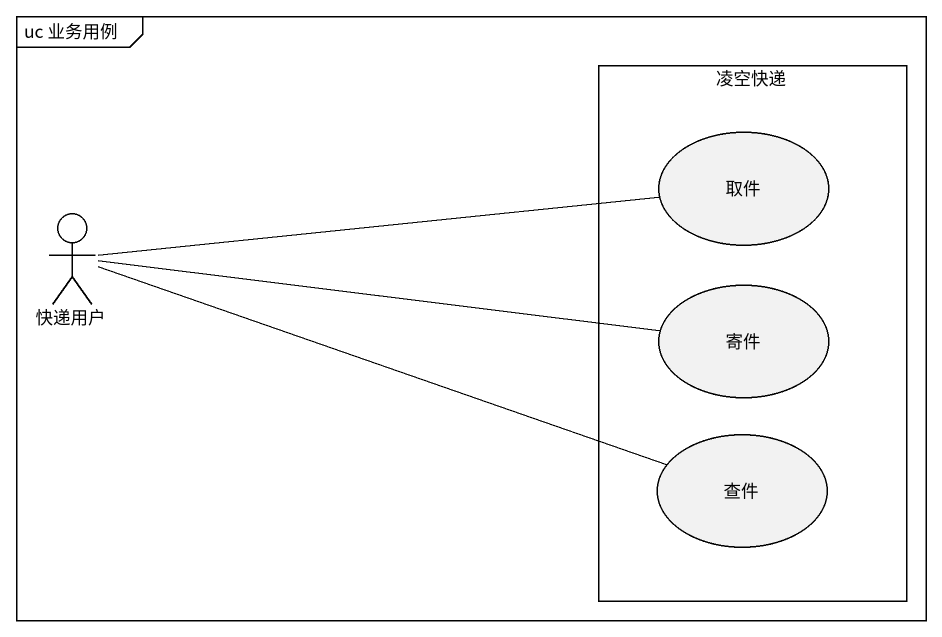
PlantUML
@startuml
mainframe uc 业务用例
rectangle 凌空快递 {
  usecase 取件
  usecase 寄件
  usecase 查件
}
actor 快递用户
快递用户 -right- 取件
快递用户 -right- 寄件
快递用户 -right- 查件
@enduml
